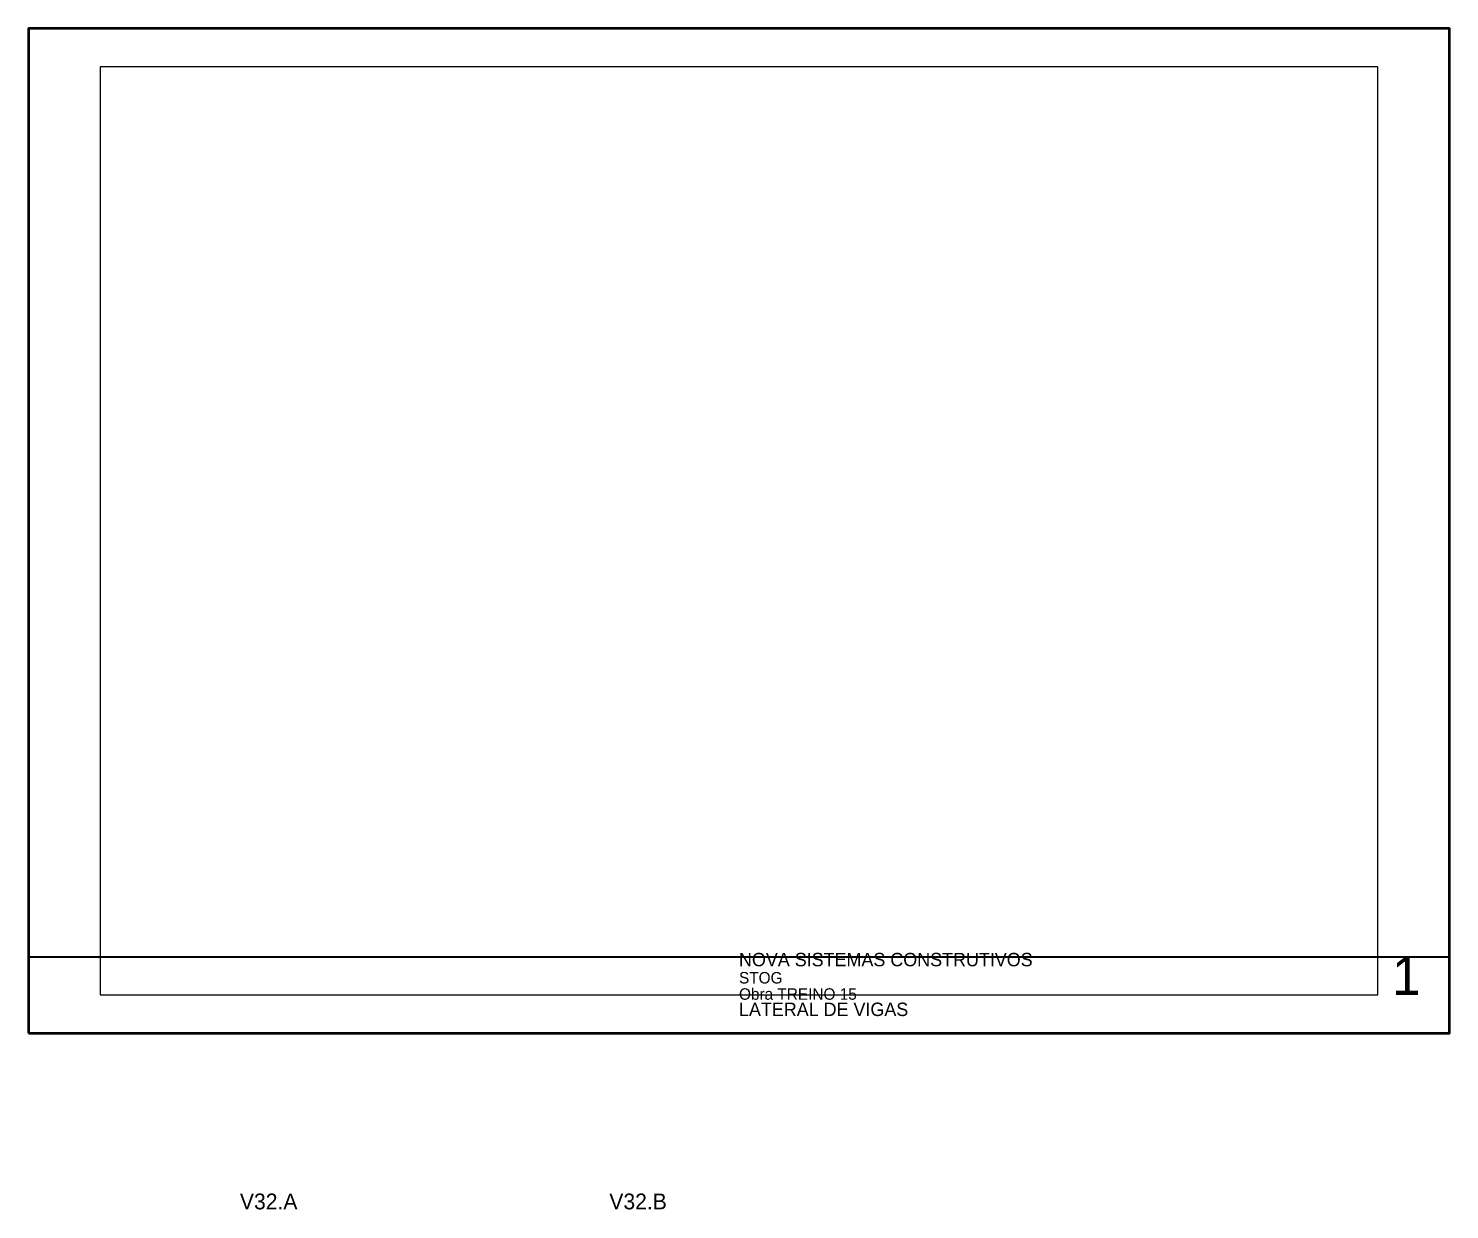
# Model space of a CAD drawing. Extents: x -9000 to 3070, y -9630 to 1250.
# Drawn here: x 0 to 1485, y 16 to 1250 of the extents above; entities that cross this region are included whole.
import ezdxf

# ---------------------------------------------------------------- set-up
doc = ezdxf.new("R2010")
doc.units = 0
for name, color, linetype in [('CARIMBO', 255, 'Continuous'), ('Folhas', 255, 'Continuous'), ('NOMENCLATURA', 7, 'Continuous')]:
    doc.layers.add(name, color=color, linetype=linetype)

msp = doc.modelspace()

# ---------------------------------------------------------------- linework, layer by layer
at = {"layer": 'CARIMBO', "lineweight": 35}
msp.add_line((0, 280), (1485, 280), dxfattribs=at)
at = {"layer": 'Folhas', "lineweight": 50}
msp.add_lwpolyline([(0, 200), (1485, 200), (1485, 1250), (0, 1250)], close=True, dxfattribs=at)
at = {"layer": 'Folhas', "lineweight": 25}
msp.add_lwpolyline([(75, 240), (1410, 240), (1410, 1210), (75, 1210)], close=True, dxfattribs=at)

# ---------------------------------------------------------------- texts
at = {"layer": 'CARIMBO'}
for s, height, p in [('NOVA SISTEMAS CONSTRUTIVOS', 14, (742.5, 270)), ('1', 40, (1425, 240)), ('STOG', 12, (742.5, 252)), ('Obra TREINO 15', 12, (742.5, 235)), ('LATERAL DE VIGAS', 14, (742.5, 218))]:
    msp.add_text(s, height=height, dxfattribs=at).set_placement(p)
at = {"layer": 'NOMENCLATURA'}
for s, p in [('V32.A', (221, 16)), ('V32.B', (607, 16))]:
    msp.add_text(s, height=16.5, dxfattribs=at).set_placement(p)

doc.saveas('drawing.dxf')
